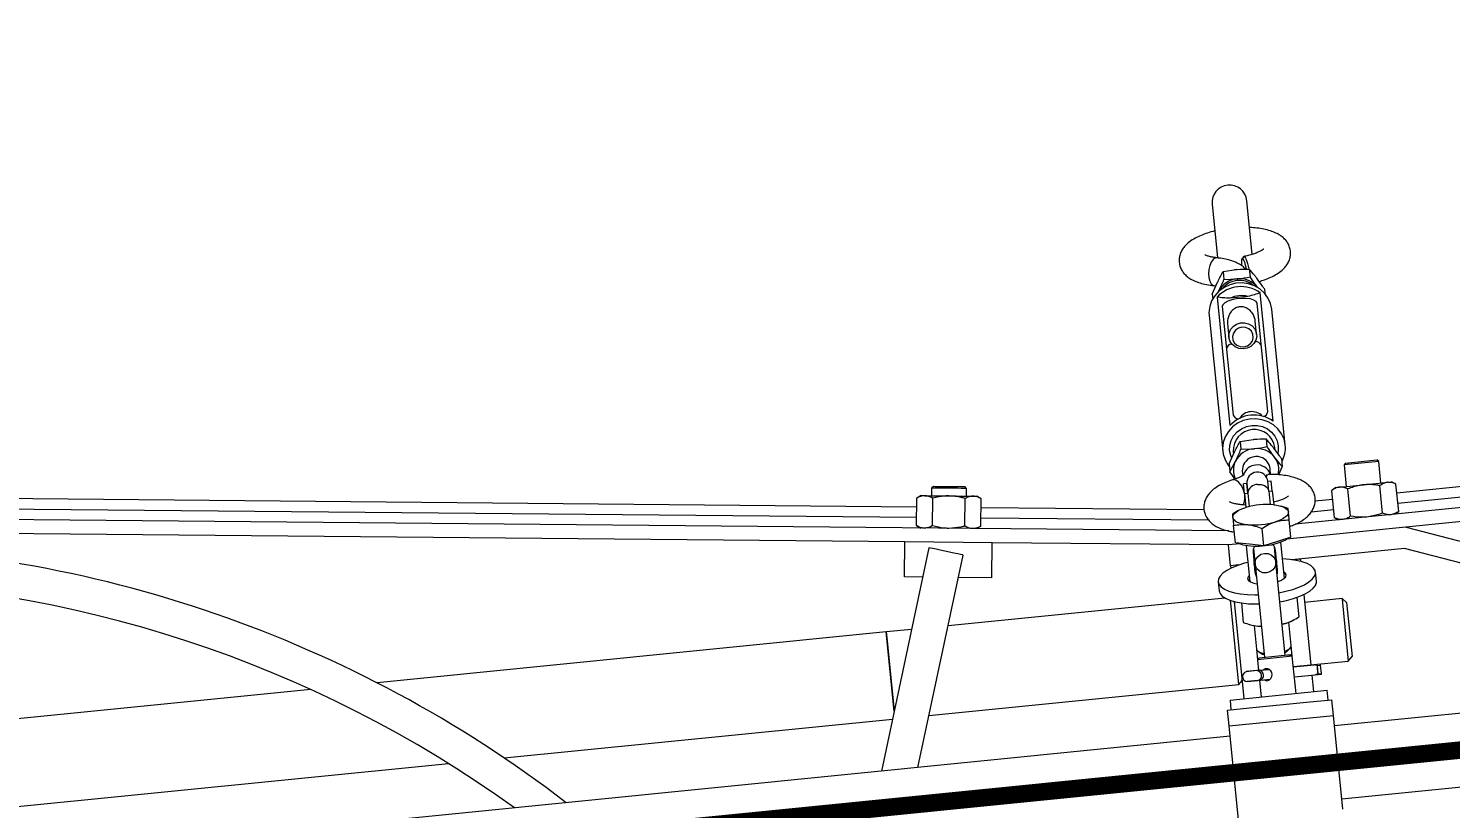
# Model space of a CAD drawing. Header units: millimetres. Extents: x -37020 to 35906, y -101 to 52234.
# Drawn here: x -110.743 to -109.929, y 324.377 to 324.824 of the extents above; entities that cross this region are included whole.
import ezdxf

# ---------------------------------------------------------------- set-up
doc = ezdxf.new("R2010")
doc.units = ezdxf.units.MM
doc.header["$PDMODE"] = 35
doc.header["$PDSIZE"] = 1
doc.linetypes.add('CENTROX2', pattern=[101.6, 63.5, -12.7, 12.7, -12.7])
doc.linetypes.add('DASHED2', pattern=[0.375, 0.25, -0.125])
for name, color, linetype in [('Catenaria', 2, 'Continuous'), ('Eje unifilar', 4, 'CENTROX2'), ('M0_EQUIPOS', 2, 'Continuous'), ('R10', 240, 'Continuous'), ('unifilar VIAS Ppales', 5, 'DASHED2')]:
    doc.layers.add(name, color=color, linetype=linetype)
doc.styles.add('Romans', font='romans.shx', dxfattribs={"width": 0.8})
doc.styles.get("Standard").update_dxf_attribs({"font": 'arial.ttf'})
doc.dimstyles.get("Standard").update_dxf_attribs({"dimtxt": 0.18, "dimasz": 0.18, "dimexe": 0.18, "dimexo": 0.0625, "dimgap": 0.09, "dimtad": 0, "dimtih": 1, "dimtoh": 1, "dimdec": 4, "dimzin": 0, "dimdsep": 46, "dimtxsty": 'Standard', "dimcen": 0.09, "dimadec": 0, "dimazin": 0, "dimtfac": 1, "dimtdec": 4, "dimtofl": 0, "dimtmove": 0, "dimatfit": 3, "dimfxl": 1, "dimtolj": 1, "dimtzin": 0, "dimarcsym": 0})

# ---------------------------------------------------------------- blocks, each defined once
blk = doc.blocks.new('enlace tol')
at = {"layer": 'Eje unifilar'}
blk.add_line((-7125.44, -43306.58, -11480), (6097.6, -44628.91, -11480), dxfattribs=at)
blk = doc.blocks.new('A$C3C3C2E3F')
at = {"layer": 'M0_EQUIPOS', "color": 1, "linetype": 'Continuous', "lineweight": 15}
for p, q in [((10.55, -2289.3), (10.55, -999.3)), ((50.05, -2028.71), (50.05, -1151.08)), ((25.05, -1170.38), (25.05, -2065.86)), ((69.05, -2294.52), (124.05, -1791.42)), ((81.72, -2206.18), (118.86, -1866.51)), ((84.7, -2206.51), (121.84, -1866.84)), ((75.12, -2202.18), (111.54, -1869)), ((50.05, -2194.3), (50.05, -2047.82)), ((25.05, -2081.86), (25.05, -2193.6)), ((72.79, -2208.87), (10.55, -2188.96)), ((27.24, -2194.3), (50.05, -2194.3)), ((47.49, -2194.3), (27.24, -2194.3)), ((50.05, -2194.3), (47.49, -2194.3)), ((50.05, -2201.6), (50.05, -2194.3)), ((10.55, -2199.46), (69.74, -2218.4)), ((64.61, -2206.26), (65.18, -2201.09)), ((65.18, -2201.09), (75.12, -2202.18)), ((72.4, -2227.03), (75.12, -2202.18)), ((25.05, -2204.1), (25.05, -2293.3)), ((79.45, -2205.94), (78.61, -2207.09)), ((79.45, -2205.94), (87.27, -2206.79)), ((87.85, -2208.1), (87.27, -2206.79)), ((78.95, -2210.53), (86.77, -2211.38)), ((50.05, -2291.76), (50.05, -2212.1)), ((89.71, -2211.32), (87.52, -2211.08)), ((90.15, -2211.87), (89.71, -2211.32)), ((62.46, -2225.95), (63.5, -2216.4)), ((76.87, -2222.99), (77.44, -2224.3)), ((77.94, -2219.71), (85.77, -2220.57)), ((86.44, -2221.02), (88.62, -2221.26)), ((88.62, -2221.26), (89.18, -2220.82)), ((62.46, -2225.95), (72.4, -2227.03)), ((65.05, -2294.3), (72.4, -2227.03)), ((72.63, -2289.38), (79.71, -2224.55)), ((75.76, -2288.33), (82.7, -2224.88)), ((77.44, -2224.3), (85.27, -2225.16)), ((85.27, -2225.16), (86.11, -2224)), ((-13.45, -2289.3), (13.55, -2289.3)), ((13.55, -2289.3), (13.55, -2319.3)), ((13.55, -2289.3), (18.05, -2289.3)), ((18.05, -2289.3), (18.05, -2295.66)), ((20.85, -2290.3), (18.05, -2290.3)), ((20.85, -2290.3), (20.85, -2318.3)), ((54.87, -2290.3), (52.26, -2290.3)), ((18.05, -2295.66), (18.05, -2312.94)), ((48.78, -2294.3), (20.85, -2294.3)), ((25.05, -2293.3), (26.05, -2294.3)), ((25.05, -2293.3), (47.49, -2293.3)), ((25.62, -2298.81), (25.62, -2295.69)), ((25.62, -2295.74), (25.62, -2298.77)), ((28.47, -2298.81), (28.47, -2295.69)), ((28.47, -2298.77), (28.47, -2295.74)), ((48.18, -2296.3), (42.59, -2296.3)), ((47.49, -2293.3), (49.18, -2293.3)), ((59.05, -2294.3), (58.35, -2294.3)), ((59.05, -2296.69), (59.05, -2294.3)), ((59.05, -2294.3), (65.05, -2294.3)), ((64.66, -2300.3), (65.48, -2296.3)), ((65.05, -2297.53), (65.05, -2294.3)), ((65.48, -2296.3), (70.45, -2296.3)), ((69.05, -2294.75), (69.05, -2294.52)), ((74.47, -2297.93), (73.73, -2296.3)), ((130.94, -2295.3), (91.88, -2295.3)), ((25.62, -2299.3), (20.85, -2299.3)), ((25.62, -2298.77), (25.62, -2299.54)), ((25.62, -2299.58), (25.62, -2298.81)), ((25.62, -2299.54), (25.62, -2302.29)), ((25.62, -2299.58), (25.62, -2299.54)), ((25.62, -2299.58), (25.62, -2302.29)), ((28.47, -2299.54), (28.47, -2298.77)), ((28.47, -2299.58), (28.47, -2298.81)), ((31.55, -2299.3), (28.47, -2299.3)), ((28.47, -2302.29), (28.47, -2299.54)), ((28.47, -2299.54), (28.47, -2299.58)), ((28.47, -2299.58), (28.47, -2302.3)), ((32.05, -2299.8), (31.55, -2299.3)), ((34.61, -2299.3), (31.55, -2299.3)), ((31.55, -2308.39), (31.55, -2299.3)), ((32.05, -2299.8), (32.05, -2307.99)), ((33.94, -2299.67), (33.28, -2300.44)), ((41.34, -2299.3), (34.61, -2299.3)), ((41.83, -2297.93), (41.69, -2298.27)), ((64.34, -2299.3), (54.01, -2299.3)), ((63.84, -2304.3), (64.66, -2300.3)), ((74.63, -2298.27), (74.49, -2297.93)), ((79.26, -2300.3), (75.22, -2300.3)), ((79.26, -2300.3), (79.26, -2301.3)), ((79.26, -2300.3), (82, -2300.3)), ((82, -2301.3), (82, -2300.3)), ((83.64, -2298.06), (85.87, -2296.79)), ((85.67, -2300.3), (84.4, -2300.3)), ((85.87, -2296.79), (88.7, -2298.67)), ((88.12, -2296.79), (85.87, -2296.79)), ((88.12, -2296.79), (91.37, -2298.67)), ((91.53, -2298.3), (90.73, -2298.3)), ((135.95, -2298.07), (99.02, -2298.07)), ((133.11, -2299.3), (101.86, -2299.3)), ((128.1, -2300.3), (124.2, -2300.3)), ((136.95, -2296.79), (135.59, -2296.79)), ((136.95, -2296.79), (140.2, -2298.67)), ((139.31, -2297.5), (139.18, -2298.08)), ((162.55, -2299.3), (147.17, -2299.3)), ((58.82, -2301.3), (32.05, -2301.3)), ((62.17, -2301.05), (56.56, -2301.05)), ((63.2, -2301.3), (58.82, -2301.3)), ((59.73, -2301.3), (59.71, -2301.05)), ((62, -2301.05), (62, -2301.3)), ((62, -2301.05), (62, -2301.3)), ((62.32, -2301.07), (62.32, -2301.3)), ((64.66, -2308.3), (63.84, -2304.3)), ((63.84, -2304.3), (68.81, -2304.3)), ((79.26, -2301.3), (75.39, -2301.3)), ((82, -2301.3), (79.26, -2301.3)), ((79.26, -2301.3), (82, -2301.3)), ((91.95, -2300.55), (91.74, -2304.3)), ((94.2, -2300.55), (91.95, -2300.55)), ((94.2, -2300.55), (94.41, -2304.3)), ((135.24, -2306.9), (135.24, -2301.7)), ((140.78, -2300.55), (140.57, -2304.3)), ((143.03, -2300.55), (140.78, -2300.55)), ((143.03, -2300.55), (143.24, -2304.3)), ((143.28, -2304.35), (143.25, -2303.77)), ((31.55, -2309.3), (31.55, -2308.39)), ((32.05, -2307.3), (58.82, -2307.3)), ((32.05, -2307.99), (32.05, -2308.8)), ((33.28, -2308.16), (33.94, -2308.92)), ((40.99, -2307.3), (41.1, -2308.3)), ((56.56, -2307.55), (62.17, -2307.55)), ((58.82, -2307.3), (63.21, -2307.3)), ((59.71, -2307.55), (59.73, -2307.3)), ((62, -2307.3), (62, -2307.55)), ((62, -2307.3), (62, -2307.55)), ((62.32, -2307.3), (62.32, -2307.52)), ((65.48, -2312.3), (64.66, -2308.3)), ((79.26, -2308.3), (75.22, -2308.3)), ((79.26, -2307.3), (75.39, -2307.3)), ((79.26, -2307.3), (82, -2307.3)), ((79.26, -2307.3), (79.26, -2308.3)), ((79.26, -2307.3), (82, -2307.3)), ((79.26, -2308.3), (82, -2308.3)), ((82, -2308.3), (82, -2307.3)), ((83.97, -2307.33), (83.5, -2306.77)), ((83.93, -2308.3), (85.67, -2308.3)), ((94.2, -2308.05), (91.95, -2308.05)), ((124.2, -2308.3), (128.1, -2308.3)), ((143.03, -2308.05), (140.78, -2308.05)), ((146.69, -2306.75), (146.15, -2306.28)), ((20.85, -2309.3), (31.55, -2309.3)), ((25.62, -2309.3), (25.62, -2315.17)), ((25.62, -2309.3), (25.62, -2315.24)), ((28.47, -2315.17), (28.47, -2309.3)), ((28.47, -2309.3), (28.47, -2315.24)), ((31.55, -2309.3), (32.05, -2308.8)), ((31.55, -2309.3), (34.61, -2309.3)), ((34.61, -2309.3), (41.34, -2309.3)), ((41.69, -2310.32), (41.83, -2310.67)), ((48.18, -2312.3), (42.59, -2312.3)), ((54.01, -2309.3), (64.34, -2309.3)), ((59.05, -2344.3), (59.05, -2311.91)), ((59.05, -2311.91), (59.05, -2314.3)), ((65.05, -2474.3), (65.05, -2311.07)), ((65.48, -2312.3), (70.45, -2312.3)), ((73.73, -2312.3), (74.47, -2310.66)), ((74.48, -2310.67), (74.63, -2310.32)), ((85.87, -2311.8), (83.61, -2310.49)), ((88.12, -2311.8), (85.87, -2311.8)), ((90.74, -2310.3), (91.53, -2310.3)), ((99.02, -2310.52), (135.95, -2310.52)), ((101.86, -2309.3), (133.11, -2309.3)), ((136.95, -2311.8), (135.59, -2311.8)), ((147.12, -2309.3), (162.55, -2309.3)), ((18.05, -2312.94), (18.05, -2319.3)), ((25.62, -2314.3), (20.85, -2314.3)), ((25.62, -2315.17), (25.62, -2317.08)), ((25.85, -2316.05), (25.85, -2317.11)), ((28.21, -2316.12), (25.88, -2316.12)), ((28.24, -2316.05), (28.24, -2317.11)), ((48.78, -2314.3), (28.47, -2314.3)), ((28.47, -2317.08), (28.47, -2315.17)), ((28.55, -2314.3), (28.55, -2325.1)), ((46.55, -2325.1), (46.55, -2314.3)), ((59.05, -2314.3), (58.35, -2314.3)), ((69.05, -2474.47), (69.05, -2313.9)), ((91.88, -2313.3), (130.94, -2313.3)), ((-13.45, -2319.3), (13.55, -2319.3)), ((-10.45, -2319.3), (-10.45, -2894.3)), ((10.55, -2894.3), (10.55, -2319.3)), ((13.55, -2319.3), (18.05, -2319.3)), ((18.05, -2318.3), (20.85, -2318.3)), ((25.85, -2317.11), (28.24, -2317.11)), ((52.26, -2318.3), (54.87, -2318.3)), ((72.05, -2325.25), (72.05, -2318.77)), ((75.05, -2325.25), (75.05, -2320.21)), ((28.55, -2325.1), (29.75, -2326.3)), ((45.34, -2325.1), (28.55, -2325.1)), ((44.3, -2326.3), (29.75, -2326.3)), ((45.35, -2326.3), (44.3, -2326.3)), ((46.55, -2325.1), (45.34, -2325.1)), ((45.35, -2326.3), (46.55, -2325.1)), ((69.76, -2325.25), (69.05, -2326.49)), ((69.76, -2325.25), (77.63, -2325.25)), ((78.35, -2326.49), (77.63, -2325.25)), ((78.35, -2326.49), (78.35, -2327.56)), ((78.35, -2327.56), (78.35, -2334.49)), ((69.76, -2329.87), (77.63, -2329.87)), ((84.55, -2329.49), (78.35, -2329.49)), ((85.05, -2329.99), (84.55, -2329.49)), ((84.55, -2339.49), (84.55, -2329.49)), ((85.05, -2329.99), (85.05, -2338.99)), ((78.35, -2334.49), (78.35, -2341.42)), ((69.76, -2339.11), (77.63, -2339.11)), ((78.35, -2339.49), (84.55, -2339.49)), ((84.55, -2339.49), (85.05, -2338.99)), ((11.05, -2474.3), (59.05, -2344.3)), ((69.05, -2342.49), (69.76, -2343.73)), ((69.76, -2343.73), (77.63, -2343.73)), ((72.05, -2474.59), (72.05, -2343.73)), ((75.05, -2474.72), (75.05, -2343.73)), ((77.63, -2343.73), (78.35, -2342.49)), ((78.35, -2341.42), (78.35, -2342.49)), ((65.05, -2345.37), (17.05, -2475.37))]:
    blk.add_line(p, q, dxfattribs=at)
at = {"layer": 'M0_EQUIPOS', "color": 1, "linetype": 'Continuous', "lineweight": 15, "flags": 128}
for points in [[(69.74, -2218.4), (69.8, -2218.22), (69.96, -2217.7), (70.23, -2216.89), (70.56, -2215.83), (70.96, -2214.6), (71.37, -2213.31), (71.78, -2212.04), (72.14, -2210.89), (72.45, -2209.94), (72.66, -2209.27), (72.77, -2208.92), (72.79, -2208.87)], [(87.73, -2209.16), (87.67, -2209.74), (87.6, -2210.43), (87.51, -2211.21), (87.42, -2212.08), (87.31, -2213.01), (87.21, -2213.99), (87.09, -2215.01), (86.98, -2216.05)], [(88.62, -2221.26), (88.64, -2221.1), (88.7, -2220.58), (88.79, -2219.74), (88.91, -2218.65), (89.05, -2217.38), (89.2, -2216.03), (89.34, -2214.7), (89.47, -2213.49), (89.58, -2212.49), (89.66, -2211.77), (89.7, -2211.38), (89.71, -2211.32)], [(90.15, -2211.87), (90.15, -2211.94), (90.1, -2212.34), (90.02, -2213.07), (89.91, -2214.06), (89.79, -2215.24), (89.65, -2216.5), (89.51, -2217.76), (89.39, -2218.89), (89.28, -2219.83), (89.21, -2220.48), (89.18, -2220.79), (89.18, -2220.82)], [(86.98, -2216.05), (86.87, -2217.09), (86.76, -2218.11), (86.65, -2219.09), (86.55, -2220.03), (86.45, -2220.89), (86.37, -2221.68), (86.29, -2222.36), (86.23, -2222.94)], [(86.23, -2222.94), (86.18, -2223.4), (86.14, -2223.73), (86.12, -2223.94), (86.11, -2224)], [(52.26, -2290.3), (51.46, -2290.48), (50.68, -2291.02), (49.95, -2291.9), (49.27, -2293.11), (48.67, -2294.6), (48.17, -2296.35), (47.76, -2298.3), (47.48, -2300.4), (47.4, -2301.3)], [(54.87, -2290.3), (54.08, -2290.48), (53.3, -2291.02), (52.56, -2291.9), (51.89, -2293.11), (51.29, -2294.6), (50.78, -2296.35), (50.38, -2298.3), (50.1, -2300.4), (50.02, -2301.3)], [(59.52, -2299.3), (59.37, -2298.3), (58.97, -2296.35), (58.46, -2294.6), (57.86, -2293.11), (57.18, -2291.9), (56.45, -2291.02), (55.67, -2290.48), (54.87, -2290.3)], [(72.76, -2296.3), (72.39, -2296.37), (72.02, -2296.57), (71.67, -2296.91), (71.34, -2297.37), (71.03, -2297.95), (70.75, -2298.64), (70.5, -2299.43), (70.3, -2300.3)], [(72.76, -2296.3), (73.13, -2296.37), (73.49, -2296.57), (73.84, -2296.91), (74.18, -2297.37), (74.49, -2297.95), (74.77, -2298.64), (75.01, -2299.43), (75.22, -2300.3)], [(91.88, -2313.3), (93.58, -2313.11), (95.2, -2312.57), (96.69, -2311.69), (97.98, -2310.5), (99.02, -2309.06), (99.77, -2307.42), (100.2, -2305.66), (100.28, -2303.84), (100.03, -2302.04), (99.43, -2300.34), (98.53, -2298.79), (97.36, -2297.47), (95.96, -2296.43), (94.4, -2295.71), (92.73, -2295.34), (91.03, -2295.34), (89.36, -2295.71), (87.8, -2296.43), (87.24, -2296.79)], [(130.94, -2313.3), (132.64, -2313.11), (134.26, -2312.57), (135.75, -2311.69), (137.04, -2310.5), (138.08, -2309.06), (138.83, -2307.42), (139.26, -2305.66), (139.35, -2303.84), (139.09, -2302.04), (138.5, -2300.34), (137.6, -2298.79), (136.42, -2297.47), (135.03, -2296.43), (133.46, -2295.71), (131.79, -2295.34), (130.94, -2295.3)], [(147.15, -2299.1), (147.11, -2298.6), (146.75, -2298), (146.07, -2297.43), (145.14, -2296.94), (144.04, -2296.57), (142.86, -2296.35), (141.73, -2296.3), (140.72, -2296.44), (139.94, -2296.74), (139.45, -2297.17), (139.32, -2297.49)], [(33.28, -2300.44), (33.01, -2300.85), (32.81, -2301.3)], [(34.61, -2299.3), (34.13, -2299.48), (33.69, -2300.03), (33.32, -2300.89), (33.19, -2301.3)], [(40.93, -2301.3), (40.94, -2301.24), (41.1, -2300.3)], [(54.87, -2298.74), (54.36, -2298.93), (53.89, -2299.48), (53.48, -2300.37), (53.21, -2301.3)], [(55.74, -2299.3), (55.38, -2298.93), (54.87, -2298.74)], [(65.31, -2311.49), (64.84, -2310.67), (64.39, -2309.48), (64.05, -2308.05), (63.82, -2306.44), (63.72, -2304.73), (63.76, -2303), (63.92, -2301.34), (64.21, -2299.81), (64.61, -2298.49), (65.09, -2297.44), (65.31, -2297.11)], [(83.51, -2297.5), (83.53, -2297.71), (83.33, -2298.3)], [(89.7, -2297.7), (90.43, -2297.47), (91.88, -2297.3), (93.34, -2297.47), (94.72, -2297.99), (95.96, -2298.83), (97, -2299.93), (97.78, -2301.26), (98.26, -2302.74), (98.43, -2304.3), (98.26, -2305.86), (97.78, -2307.34), (97, -2308.66), (95.96, -2309.77), (94.72, -2310.61), (93.34, -2311.12), (91.88, -2311.3), (91.88, -2311.3)], [(124.2, -2300.3), (125.3, -2300.48), (126.3, -2300.99), (127.12, -2301.8), (127.68, -2302.84), (127.92, -2304), (127.84, -2305.19), (127.43, -2306.3), (126.74, -2307.23), (125.82, -2307.9), (124.75, -2308.25), (123.64, -2308.25), (122.57, -2307.9), (121.65, -2307.23), (120.96, -2306.3), (120.55, -2305.19), (120.47, -2304), (120.71, -2302.84), (121.27, -2301.8), (122.09, -2300.99), (123.09, -2300.48), (124.2, -2300.3)], [(133.11, -2309.3), (133.61, -2309.1), (134.07, -2308.5), (134.46, -2307.57), (134.73, -2306.38), (134.87, -2305.01), (134.87, -2303.59), (134.73, -2302.22), (134.46, -2301.02), (134.07, -2300.09), (133.61, -2299.5), (133.11, -2299.3)], [(25.62, -2300.69), (25.52, -2300.77), (25.32, -2301.2), (25.32, -2301.67), (25.5, -2302.13), (25.83, -2302.56), (26.33, -2302.89), (26.9, -2303.04), (27.47, -2302.99), (27.97, -2302.78), (28.4, -2302.41), (28.69, -2301.93), (28.8, -2301.43), (28.8, -2301.43)], [(61.62, -2304.3), (61.46, -2305.32), (60.97, -2306.23), (60.22, -2306.9), (59.31, -2307.25), (58.33, -2307.25), (57.42, -2306.9), (56.67, -2306.23), (56.18, -2305.32), (56.02, -2304.3), (56.18, -2303.27), (56.67, -2302.37), (57.42, -2301.7), (58.33, -2301.34), (59.31, -2301.34), (60.22, -2301.7), (60.97, -2302.37), (61.46, -2303.27), (61.62, -2304.3)], [(81.44, -2304.3), (81.3, -2305.32), (80.93, -2306.23), (80.35, -2306.9), (79.64, -2307.25), (79.26, -2307.3)], [(121.04, -2304.3), (121.21, -2305.32), (121.69, -2306.23), (122.44, -2306.9), (123.35, -2307.25), (124.33, -2307.25), (125.24, -2306.9), (125.99, -2306.23), (126.48, -2305.32), (126.65, -2304.3), (126.48, -2303.27), (125.99, -2302.37), (125.24, -2301.7), (124.33, -2301.34), (123.35, -2301.34), (122.44, -2301.7), (121.69, -2302.37), (121.21, -2303.27), (121.04, -2304.3)], [(122.04, -2301.03), (122.07, -2300.94), (122.18, -2300.67)], [(33.19, -2307.3), (33.49, -2308.18), (33.91, -2308.88), (34.37, -2309.25), (34.61, -2309.3)], [(41.1, -2308.3), (40.94, -2307.36), (40.93, -2307.3)], [(47.4, -2307.3), (47.61, -2309.26), (47.95, -2311.3), (48.41, -2313.15), (48.96, -2314.78), (49.6, -2316.13), (50.31, -2317.18), (51.07, -2317.89), (51.86, -2318.25), (52.26, -2318.3)], [(50.02, -2307.3), (50.23, -2309.26), (50.57, -2311.3), (51.02, -2313.15), (51.58, -2314.78), (52.22, -2316.13), (52.92, -2317.18), (53.68, -2317.89), (54.47, -2318.25), (55.27, -2318.25), (56.06, -2317.89), (56.82, -2317.18), (57.53, -2316.13), (58.17, -2314.78), (58.72, -2313.15), (59.18, -2311.3), (59.52, -2309.3)], [(53.21, -2307.3), (53.48, -2308.23), (53.89, -2309.11), (54.36, -2309.67), (54.87, -2309.86), (55.38, -2309.67), (55.74, -2309.3)], [(72.76, -2312.3), (72.39, -2312.23), (72.02, -2312.03), (71.67, -2311.69), (71.34, -2311.23), (71.03, -2310.65), (70.75, -2309.96), (70.5, -2309.17), (70.3, -2308.3)], [(75.22, -2308.3), (75.01, -2309.17), (74.77, -2309.96), (74.49, -2310.65), (74.18, -2311.23), (73.84, -2311.69), (73.49, -2312.03), (73.13, -2312.23), (72.76, -2312.3)], [(85.67, -2308.3), (86.5, -2308.2), (87.54, -2307.76)], [(122.18, -2307.93), (122.07, -2307.65), (122.04, -2307.57)], [(91.88, -2311.3), (90.43, -2311.12), (89.78, -2310.93)]]:
    blk.add_lwpolyline(points, dxfattribs=at)
at = {"layer": 'M0_EQUIPOS', "color": 1, "linetype": 'Continuous', "lineweight": 15}
for centre, radius, start, end in [((-248.08, -1855.08), 345, 318.5584, 353.7611), ((-248.08, -1855.08), 355, 316.762, 353.7611), ((460.36, -2249.65), 374.81, 173.6352, 173.7991), ((27.05, -2295.97), 1.45, 10.9623, 169.0376), ((25.85, -2295.74), 0.23, 169.0376, 180), ((28.24, -2295.74), 0.23, 360, 10.9623), ((27.05, -2298.54), 1.45, 190.9623, 349.0376), ((27.05, -2299.05), 1.52, 200.3383, 339.6617), ((28.24, -2298.77), 0.23, 349.0376, 360), ((52.15, -2302.43), 11.25, 158.3425, 169.0959), ((90.89, -2304.3), 20.97, 169.0051, 190.9949), ((54.63, -2304.3), 20.97, 349.0051, 10.9949), ((78.78, -2294.21), 6.12, 243.1684, 318.0114), ((85.67, -2303.54), 5.74, 58.0477, 110.5397), ((85.43, -2304.33), 4.03, 301.5546, 86.5637), ((85.15, -2304.22), 6.59, 359.3174, 57.3994), ((91.22, -2304.3), 6.01, 272.9028, 87.0972), ((91.93, -2304.3), 9.44, 318.7312, 41.2688), ((102.42, -2301.02), 1.81, 107.9313, 168.5737), ((120.34, -2301.13), 1.94, 7.4892, 71.1731), ((128.86, -2304.3), 9.44, 318.7312, 41.2688), ((133.98, -2304.22), 6.59, 359.324, 57.3778), ((133.85, -2304.3), 6.26, 314.689, 45.311), ((162.55, -2304.3), 5, 360, 90), ((78.78, -2303.93), 2.68, 352.1754, 79.8121), ((82, -2304.3), 3, 270, 90), ((83.11, -2304.41), 3.91, 282.6173, 1.6597), ((83.02, -2304.23), 4.01, 359.0474, 65.2), ((85.15, -2304.38), 6.59, 302.6006, 0.6826), ((98.24, -2304.3), 4.14, 307.9794, 52.0206), ((128.26, -2304.3), 7.46, 339.6058, 20.3942), ((133.98, -2304.38), 6.59, 302.6222, 0.676), ((162.55, -2304.3), 5, 270, 360), ((35.54, -2306.37), 2.88, 198.7258, 218.2509), ((52.16, -2306.17), 11.26, 190.9051, 201.6565), ((102.42, -2307.57), 1.81, 191.4259, 252.0665), ((120.34, -2307.47), 1.94, 288.8293, 352.5084), ((85.67, -2305.07), 5.73, 249.0082, 301.9848), ((91.9, -2305.27), 8.03, 234.4762, 269.8359)]:
    blk.add_arc(centre, radius, start, end, dxfattribs=at)
for centre, major_axis, ratio, start_param, end_param in [((27.05, -2314.82), (0, 2.18), 0.664664, 1.762125, 2.208164), ((27.05, -2316.27), (1.45, 0), 0.171089, 0.637368, 2.504225), ((27.05, -2314.82), (0, 2.18), 0.664664, 4.075021, 4.52106), ((25.85, -2317.08), (0.23, 0), 0.133892, 2.950264, 4.712389), ((28.24, -2317.08), (0.23, 0), 0.133892, 4.712389, 6.474514)]:
    blk.add_ellipse(centre, major_axis=major_axis, ratio=ratio, start_param=start_param, end_param=end_param, dxfattribs=at)
for points, knots in [([(78.49, -2208.15), (78.5, -2208.1), (78.55, -2207.69), (78.79, -2206.93), (79.23, -2206.27), (79.45, -2205.94)], [0, 0, 0, 0, 0.070093, 0.530783, 1, 1, 1, 1]), ([(87.73, -2209.16), (87.74, -2209.11), (87.78, -2208.7), (87.71, -2207.9), (87.42, -2207.16), (87.27, -2206.79)], [0, 0, 0, 0, 0.070091, 0.530775, 1, 1, 1, 1]), ([(77.74, -2215.04), (77.79, -2214.62), (78, -2213.07), (78.55, -2211.6), (78.95, -2210.53)], [0, 0, 0, 0, 0.268623, 1, 1, 1, 1]), ([(78.95, -2210.53), (78.79, -2210.13), (78.47, -2209.34), (78.48, -2208.55), (78.49, -2208.15)], [0, 0, 0, 0, 0.495448, 1, 1, 1, 1]), ([(86.77, -2211.38), (87.01, -2211.03), (87.49, -2210.32), (87.65, -2209.55), (87.73, -2209.16)], [0, 0, 0, 0, 0.495487, 1, 1, 1, 1]), ([(86.98, -2216.05), (87.02, -2215.63), (87.15, -2214.07), (86.93, -2212.52), (86.77, -2211.38)], [0, 0, 0, 0, 0.268632, 1, 1, 1, 1]), ([(77.94, -2219.71), (77.88, -2219.31), (77.63, -2217.77), (77.69, -2216.2), (77.74, -2215.04)], [0, 0, 0, 0, 0.2575311, 1, 1, 1, 1]), ([(85.77, -2220.57), (85.92, -2220.19), (86.5, -2218.74), (86.78, -2217.2), (86.98, -2216.05)], [0, 0, 0, 0, 0.257565, 1, 1, 1, 1]), ([(77.44, -2224.3), (77.28, -2223.91), (76.97, -2223.11), (76.98, -2222.32), (76.98, -2221.93)], [0, 0, 0, 0, 0.495469, 1, 1, 1, 1]), ([(76.98, -2221.93), (76.99, -2221.87), (77.04, -2221.46), (77.28, -2220.7), (77.72, -2220.04), (77.94, -2219.71)], [0, 0, 0, 0, 0.07009, 0.530804, 1, 1, 1, 1]), ([(85.27, -2225.16), (85.51, -2224.81), (85.99, -2224.1), (86.15, -2223.33), (86.23, -2222.94)], [0, 0, 0, 0, 0.49548, 1, 1, 1, 1]), ([(86.23, -2222.94), (86.23, -2222.88), (86.27, -2222.47), (86.2, -2221.68), (85.91, -2220.94), (85.77, -2220.57)], [0, 0, 0, 0, 0.070088, 0.530796, 1, 1, 1, 1]), ([(83.51, -2297.5), (83.44, -2297.15), (83.22, -2296.14), (82.75, -2294.56), (82.03, -2292.79), (81.17, -2291.31), (80.19, -2290.13), (79.15, -2289.28), (78.02, -2288.67), (76.75, -2288.31), (75.42, -2288.26), (74.13, -2288.54), (72.98, -2289.07), (71.97, -2289.81), (71.06, -2290.76), (70.23, -2291.96), (69.49, -2293.45), (68.93, -2294.92), (68.68, -2295.95), (68.59, -2296.3)], [0, 0, 0, 0, 0.037471, 0.110792, 0.186664, 0.266865, 0.329462, 0.385208, 0.43724, 0.487495, 0.542133, 0.593958, 0.644513, 0.696198, 0.75164, 0.813729, 0.884391, 0.960555, 1, 1, 1, 1]), ([(154.83, -2299.3), (154.8, -2299.1), (154.69, -2298.2), (154.37, -2296.68), (153.85, -2294.79), (153.16, -2293.02), (152.32, -2291.51), (151.37, -2290.29), (150.34, -2289.39), (149.22, -2288.75), (147.97, -2288.34), (146.63, -2288.25), (145.32, -2288.48), (144.15, -2288.98), (143.12, -2289.7), (142.2, -2290.62), (141.36, -2291.78), (140.6, -2293.23), (139.94, -2294.96), (139.54, -2296.44), (139.35, -2297.31), (139.31, -2297.5)], [0, 0, 0, 0, 0.01816, 0.082308, 0.147931, 0.216004, 0.287837, 0.345689, 0.396768, 0.444133, 0.48967, 0.539498, 0.58654, 0.632229, 0.678613, 0.728036, 0.783109, 0.845859, 0.914292, 0.981909, 1, 1, 1, 1]), ([(42.59, -2296.3), (42.27, -2296.95), (41.63, -2298.26), (41.28, -2299.61), (41.1, -2300.3)], [0, 0, 0, 0, 0.495435, 1, 1, 1, 1]), ([(70.45, -2296.3), (70.5, -2296.95), (70.61, -2298.26), (70.4, -2299.61), (70.3, -2300.3)], [0, 0, 0, 0, 0.495472, 1, 1, 1, 1]), ([(72.76, -2296.3), (72.63, -2296.3), (72.05, -2296.3), (71.15, -2296.3), (70.45, -2296.3)], [0, 0, 0, 0, 0.214403, 1, 1, 1, 1]), ([(73.73, -2296.3), (73.7, -2296.3), (73.56, -2296.3), (73.12, -2296.3), (72.76, -2296.3)], [0, 0, 0, 0, 0.188699, 1, 1, 1, 1]), ([(75.94, -2300.25), (75.98, -2299.96), (76.09, -2299.17), (76.36, -2298.07), (76.68, -2297.03), (76.99, -2296.32), (77.21, -2295.93), (77.34, -2295.79), (77.3, -2295.82), (77.3, -2295.82)], [0, 0, 0, 0, 0.114231, 0.316594, 0.51234, 0.679769, 0.835792, 0.983031, 1, 1, 1, 1]), ([(147.15, -2299.1), (147.2, -2298.86), (147.35, -2298.19), (147.63, -2297.25), (147.96, -2296.44), (148.2, -2295.98), (148.35, -2295.8), (148.32, -2295.83), (148.31, -2295.83)], [0, 0, 0, 0, 0.127719, 0.361494, 0.586249, 0.773748, 0.949916, 1, 1, 1, 1]), ([(41.1, -2300.3), (41.08, -2300.39), (41.01, -2300.73), (40.99, -2301.06), (40.98, -2301.3)], [0, 0, 0, 0, 0.283363, 1, 1, 1, 1]), ([(70.3, -2300.3), (70.28, -2300.39), (70.12, -2301.11), (69.7, -2302.47), (69.11, -2303.68), (68.81, -2304.3)], [0, 0, 0, 0, 0.0700844, 0.5308003, 1, 1, 1, 1]), ([(84.67, -2300.76), (84.67, -2300.76), (84.69, -2300.78), (84.52, -2300.55), (84.27, -2300.05), (83.96, -2299.26), (83.7, -2298.37), (83.56, -2297.73), (83.51, -2297.5)], [0, 0, 0, 0, 0.086556, 0.26405, 0.452364, 0.655757, 0.873828, 1, 1, 1, 1]), ([(88.7, -2298.67), (88.78, -2298.71), (89.81, -2299.35), (90.92, -2299.97), (91.95, -2300.55)], [0, 0, 0, 0, 0.070282, 1, 1, 1, 1]), ([(91.37, -2298.67), (91.44, -2298.71), (92.46, -2299.35), (93.36, -2299.97), (94.2, -2300.55)], [0, 0, 0, 0, 0.07013, 1, 1, 1, 1]), ([(128.1, -2308.3), (128.39, -2308.28), (129.08, -2308.23), (130.29, -2307.78), (131.43, -2306.98), (132.24, -2305.87), (132.59, -2304.72), (132.54, -2303.6), (132.13, -2302.56), (131.39, -2301.62), (130.37, -2300.86), (129.27, -2300.44), (128.48, -2300.28), (128.16, -2300.31), (128.11, -2300.31)], [0, 0, 0, 0, 0.06776, 0.159524, 0.28449, 0.384691, 0.468572, 0.552688, 0.632315, 0.7197, 0.825179, 0.920377, 0.98664, 1, 1, 1, 1]), ([(135.24, -2301.7), (135.34, -2301.07), (135.54, -2299.8), (135.82, -2298.65), (135.95, -2298.07)], [0, 0, 0, 0, 0.495461, 1, 1, 1, 1]), ([(137.53, -2298.67), (137.61, -2298.71), (138.63, -2299.35), (139.75, -2299.97), (140.78, -2300.55)], [0, 0, 0, 0, 0.0700767, 1, 1, 1, 1]), ([(140.2, -2298.67), (140.27, -2298.71), (141.29, -2299.35), (142.19, -2299.97), (143.03, -2300.55)], [0, 0, 0, 0, 0.070352, 1, 1, 1, 1]), ([(143.09, -2307.05), (143.4, -2306.79), (144.07, -2306.22), (144.9, -2305.12), (145.69, -2303.75), (146.37, -2302.08), (146.85, -2300.49), (147.08, -2299.45), (147.15, -2299.1)], [0, 0, 0, 0, 0.142048, 0.303392, 0.486955, 0.690763, 0.89628, 1, 1, 1, 1]), ([(28.8, -2301.43), (28.78, -2301.28), (28.75, -2300.99), (28.56, -2300.77), (28.47, -2300.68)], [0, 0, 0, 0, 0.533251, 1, 1, 1, 1]), ([(56.56, -2301.05), (56.25, -2301.06), (55.85, -2301.08), (55.48, -2301.26), (55.39, -2301.3)], [0, 0, 0, 0, 0.774932, 1, 1, 1, 1]), ([(58.23, -2301.3), (58.28, -2301.27), (58.55, -2301.07), (58.94, -2301.06), (59.26, -2301.05)], [0, 0, 0, 0, 0.168348, 1, 1, 1, 1]), ([(63.91, -2301.79), (63.9, -2301.78), (63.7, -2301.48), (63.14, -2301.17), (62.48, -2301.09), (62.17, -2301.05)], [0, 0, 0, 0, 0.026518, 0.555778, 1, 1, 1, 1]), ([(68.81, -2304.3), (69.13, -2304.95), (69.77, -2306.26), (70.12, -2307.61), (70.3, -2308.3)], [0, 0, 0, 0, 0.495474, 1, 1, 1, 1]), ([(91.74, -2304.3), (91.74, -2304.39), (91.75, -2305.65), (91.85, -2306.9), (91.95, -2308.05)], [0, 0, 0, 0, 0.070207, 1, 1, 1, 1]), ([(94.41, -2304.3), (94.41, -2304.39), (94.4, -2305.65), (94.3, -2306.9), (94.2, -2308.05)], [0, 0, 0, 0, 0.070208, 1, 1, 1, 1]), ([(140.57, -2304.3), (140.57, -2304.39), (140.58, -2305.65), (140.68, -2306.9), (140.78, -2308.05)], [0, 0, 0, 0, 0.0702092, 1, 1, 1, 1]), ([(143.24, -2304.3), (143.23, -2304.39), (143.23, -2305.65), (143.13, -2306.9), (143.03, -2308.05)], [0, 0, 0, 0, 0.070207, 1, 1, 1, 1]), ([(41.1, -2308.3), (41.12, -2308.39), (41.28, -2309.11), (41.7, -2310.47), (42.29, -2311.68), (42.59, -2312.3)], [0, 0, 0, 0, 0.0700867, 0.5307741, 1, 1, 1, 1]), ([(55.4, -2307.3), (55.46, -2307.33), (55.82, -2307.53), (56.23, -2307.54), (56.56, -2307.55)], [0, 0, 0, 0, 0.168173, 1, 1, 1, 1]), ([(59.26, -2307.55), (58.96, -2307.53), (58.58, -2307.52), (58.29, -2307.34), (58.23, -2307.3)], [0, 0, 0, 0, 0.774367, 1, 1, 1, 1]), ([(62.17, -2307.55), (62.46, -2307.52), (63.03, -2307.46), (63.59, -2307.16), (63.82, -2306.87), (63.89, -2306.79)], [0, 0, 0, 0, 0.417379, 0.832203, 1, 1, 1, 1]), ([(68.58, -2312.3), (68.72, -2312.8), (69.02, -2313.96), (69.68, -2315.6), (70.51, -2317.11), (71.47, -2318.32), (72.5, -2319.21), (73.62, -2319.86), (74.87, -2320.26), (76.21, -2320.35), (77.52, -2320.11), (78.69, -2319.61), (79.72, -2318.89), (80.64, -2317.97), (81.47, -2316.8), (82.23, -2315.35), (82.89, -2313.62), (83.42, -2311.67), (83.79, -2309.66), (83.97, -2308.23), (84.02, -2307.51), (84.03, -2307.47)], [0, 0, 0, 0, 0.050948, 0.118036, 0.188837, 0.245686, 0.295917, 0.34254, 0.387372, 0.436417, 0.482718, 0.527693, 0.573411, 0.622143, 0.676479, 0.738382, 0.805815, 0.872386, 0.936895, 0.996108, 1, 1, 1, 1]), ([(70.3, -2308.3), (70.32, -2308.39), (70.46, -2309.11), (70.59, -2310.47), (70.5, -2311.68), (70.45, -2312.3)], [0, 0, 0, 0, 0.070082, 0.530778, 1, 1, 1, 1]), ([(77.29, -2312.76), (77.29, -2312.77), (77.32, -2312.8), (77.17, -2312.61), (76.93, -2312.16), (76.63, -2311.42), (76.32, -2310.39), (76.08, -2309.33), (75.97, -2308.58), (75.93, -2308.3)], [0, 0, 0, 0, 0.0478, 0.195425, 0.350937, 0.518785, 0.699177, 0.890038, 1, 1, 1, 1]), ([(83.9, -2307.32), (83.88, -2307.28), (83.83, -2307.16), (83.48, -2307.05), (83.28, -2306.99)], [0, 0, 0, 0, 0.429285, 1, 1, 1, 1]), ([(88.7, -2309.93), (88.98, -2309.76), (90.02, -2309.12), (91.14, -2308.5), (91.95, -2308.05)], [0, 0, 0, 0, 0.268824, 1, 1, 1, 1]), ([(91.37, -2309.93), (91.64, -2309.76), (92.66, -2309.12), (93.55, -2308.5), (94.2, -2308.05)], [0, 0, 0, 0, 0.268656, 1, 1, 1, 1]), ([(135.95, -2310.52), (135.82, -2309.95), (135.54, -2308.8), (135.34, -2307.54), (135.24, -2306.9)], [0, 0, 0, 0, 0.496929, 1, 1, 1, 1]), ([(137.53, -2309.93), (137.81, -2309.76), (138.85, -2309.12), (139.97, -2308.5), (140.78, -2308.05)], [0, 0, 0, 0, 0.268607, 1, 1, 1, 1]), ([(140.2, -2309.93), (140.47, -2309.76), (141.49, -2309.12), (142.38, -2308.5), (143.03, -2308.05)], [0, 0, 0, 0, 0.268648, 1, 1, 1, 1]), ([(146.62, -2306.76), (146.68, -2306.79), (146.89, -2306.92), (146.62, -2307.17), (145.88, -2307.46), (144.88, -2307.68), (143.92, -2307.82), (143.36, -2307.88), (143.06, -2307.9), (143.04, -2307.9)], [0, 0, 0, 0, 0.095861, 0.325108, 0.530477, 0.751514, 0.868618, 0.989617, 1, 1, 1, 1]), ([(143.08, -2307.24), (143.46, -2307.21), (144.3, -2307.12), (145.36, -2306.9), (146.09, -2306.64), (146.31, -2306.37), (145.98, -2306.14), (145.24, -2306), (144.52, -2305.98), (144.2, -2305.97)], [0, 0, 0, 0, 0.128559, 0.279075, 0.429898, 0.580807, 0.731469, 0.882155, 1, 1, 1, 1]), ([(148.31, -2312.76), (148.31, -2312.76), (148.33, -2312.78), (148.16, -2312.56), (147.91, -2312.07), (147.61, -2311.28), (147.3, -2310.22), (147.03, -2308.91), (146.86, -2307.76), (146.8, -2307.06), (146.78, -2306.88)], [0, 0, 0, 0, 0.058193, 0.183488, 0.316304, 0.459764, 0.61362, 0.776004, 0.944649, 1, 1, 1, 1]), ([(70.45, -2312.3), (71.15, -2312.3), (72.05, -2312.3), (72.63, -2312.3), (72.76, -2312.3)], [0, 0, 0, 0, 0.785597, 1, 1, 1, 1]), ([(72.76, -2312.3), (73.12, -2312.3), (73.56, -2312.3), (73.7, -2312.3), (73.73, -2312.3)], [0, 0, 0, 0, 0.811301, 1, 1, 1, 1]), ([(85.87, -2311.8), (86.1, -2311.65), (86.97, -2311.03), (87.96, -2310.4), (88.7, -2309.93)], [0, 0, 0, 0, 0.257502, 1, 1, 1, 1]), ([(88.12, -2311.8), (88.41, -2311.65), (89.52, -2311.04), (90.58, -2310.4), (91.37, -2309.93)], [0, 0, 0, 0, 0.257613, 1, 1, 1, 1]), ([(136.95, -2311.8), (137.24, -2311.65), (138.35, -2311.04), (139.41, -2310.4), (140.2, -2309.93)], [0, 0, 0, 0, 0.257616, 1, 1, 1, 1]), ([(139.21, -2310.51), (139.31, -2311.05), (139.55, -2312.27), (140.07, -2314.02), (140.79, -2315.78), (141.64, -2317.27), (142.62, -2318.45), (143.66, -2319.31), (144.79, -2319.92), (146.05, -2320.28), (147.38, -2320.33), (148.68, -2320.06), (149.83, -2319.54), (150.85, -2318.8), (151.75, -2317.85), (152.58, -2316.65), (153.33, -2315.17), (153.98, -2313.41), (154.48, -2311.44), (154.75, -2310.05), (154.84, -2309.31), (154.84, -2309.3)], [0, 0, 0, 0, 0.051206, 0.11583, 0.183006, 0.253994, 0.309557, 0.359004, 0.405132, 0.449666, 0.498106, 0.544021, 0.588802, 0.634569, 0.683619, 0.738532, 0.801036, 0.868476, 0.934556, 0.998622, 1, 1, 1, 1]), ([(69.05, -2327.56), (69.05, -2327.51), (69.06, -2327.09), (69.21, -2326.31), (69.58, -2325.61), (69.76, -2325.25)], [0, 0, 0, 0, 0.070087, 0.53075, 1, 1, 1, 1]), ([(69.76, -2329.87), (69.56, -2329.5), (69.16, -2328.74), (69.08, -2327.96), (69.05, -2327.56)], [0, 0, 0, 0, 0.495446, 1, 1, 1, 1]), ([(78.35, -2327.56), (78.35, -2327.51), (78.34, -2327.09), (78.18, -2326.31), (77.82, -2325.61), (77.63, -2325.25)], [0, 0, 0, 0, 0.070087, 0.530782, 1, 1, 1, 1]), ([(77.63, -2329.87), (77.83, -2329.5), (78.24, -2328.74), (78.31, -2327.96), (78.35, -2327.56)], [0, 0, 0, 0, 0.495448, 1, 1, 1, 1]), ([(69.05, -2334.49), (69.06, -2334.07), (69.1, -2332.51), (69.48, -2330.99), (69.76, -2329.87)], [0, 0, 0, 0, 0.268643, 1, 1, 1, 1]), ([(78.35, -2334.49), (78.34, -2334.07), (78.3, -2332.51), (77.91, -2330.99), (77.63, -2329.87)], [0, 0, 0, 0, 0.2686366, 1, 1, 1, 1]), ([(69.76, -2339.11), (69.65, -2338.72), (69.23, -2337.22), (69.13, -2335.65), (69.05, -2334.49)], [0, 0, 0, 0, 0.257555, 1, 1, 1, 1]), ([(77.63, -2339.11), (77.74, -2338.72), (78.16, -2337.22), (78.27, -2335.65), (78.35, -2334.49)], [0, 0, 0, 0, 0.257561, 1, 1, 1, 1]), ([(69.05, -2341.42), (69.05, -2341.36), (69.06, -2340.95), (69.21, -2340.17), (69.58, -2339.47), (69.76, -2339.11)], [0, 0, 0, 0, 0.070094, 0.530793, 1, 1, 1, 1]), ([(78.35, -2341.42), (78.35, -2341.36), (78.34, -2340.95), (78.18, -2340.17), (77.82, -2339.47), (77.63, -2339.11)], [0, 0, 0, 0, 0.070093, 0.530826, 1, 1, 1, 1]), ([(69.76, -2343.73), (69.56, -2343.35), (69.16, -2342.6), (69.08, -2341.81), (69.05, -2341.42)], [0, 0, 0, 0, 0.49549, 1, 1, 1, 1]), ([(77.63, -2343.73), (77.83, -2343.35), (78.24, -2342.6), (78.31, -2341.81), (78.35, -2341.42)], [0, 0, 0, 0, 0.495498, 1, 1, 1, 1])]:
    blk.add_open_spline(points, degree=3, knots=knots, dxfattribs=at)
blk = doc.blocks.new('*D247')
at = {"layer": 'Defpoints', "color": 0, "transparency": 16777216}
for p in [(-88.73212, 326.84984), (-88.66503, 326.17825), (-136.0816, 321.442)]:
    blk.add_point(p, dxfattribs=at)
at = {"layer": 'Catenaria', "color": 3, "linetype": 'Continuous', "transparency": 16777216, "insert": (-113.27371, 324.77535), "char_height": 0.5, "attachment_point": 5, "rotation": 5.70413, "style": 'Romans'}
blk.add_mtext('\\A1;47.65', dxfattribs=at)

msp = doc.modelspace()

# ---------------------------------------------------------------- linework, layer by layer
at = {"layer": 'Catenaria', "linetype": 'Continuous', "const_width": 0.01, "elevation": -11.48}
msp.add_lwpolyline([(-155.98462, 319.80438), (-69.07329, 328.4957)], dxfattribs=at)
at = {"layer": 'unifilar VIAS Ppales', "ltscale": 10, "elevation": -11.48}
msp.add_lwpolyline([(-149.03561, 321.99563, 0.024862), (-119.18387, 323.48453), (-105.96082, 324.80687, -0.024923), (-76.10908, 326.29577)], format="xyb", dxfattribs=at)

# ---------------------------------------------------------------- block references
at = {"layer": 'Catenaria', "color": 1, "ltscale": 4, "xscale": 0.001999999999955285, "yscale": 0.001999999999955285, "zscale": 0.001999999999955285, "rotation": 95.71071265088749}
msp.add_blockref('A$C3C3C2E3F', (-114.60897, 323.94194, -11.48), dxfattribs=at)
at = {"layer": 'R10', "linetype": 'Continuous', "xscale": -0.001, "yscale": 0.001, "zscale": 0.001, "rotation": 180}
msp.add_blockref('enlace tol', (-112.05843, 280.17795), dxfattribs=at)

# ---------------------------------------------------------------- dimensions: what is measured, and where the dimension line sits
at = {"layer": 'Catenaria', "linetype": 'Continuous'}
dim = msp.add_linear_dim(base=(-88.73212, 326.84984), p1=(-136.0816, 321.442), p2=(-88.66503, 326.17825), angle=5.70413, dimstyle='Standard', override={"dimscale": 0.1, "dimtxt": 5, "dimasz": 2.5, "dimexe": 1, "dimexo": 1, "dimgap": 1.25, "dimtad": 1, "dimtih": 0, "dimtoh": 0, "dimdec": 2, "dimzin": 1, "dimtxsty": 'Romans', "dimcen": 1, "dimse1": 1, "dimse2": 1, "dimsd1": 1, "dimsd2": 1, "dimclrd": 2, "dimclre": 1, "dimclrt": 3, "dimaunit": 1, "dimadec": 3, "dimtdec": 2, "dimtix": 1, "dimtofl": 1, "dimatfit": 0, "dimtzin": 8}, dxfattribs=at)
dim.commit()
dim.dimension.update_dxf_attribs({"geometry": '*D247', "text_midpoint": (-113.23644, 324.4022), "dimtype": 161})

doc.saveas('drawing.dxf')
